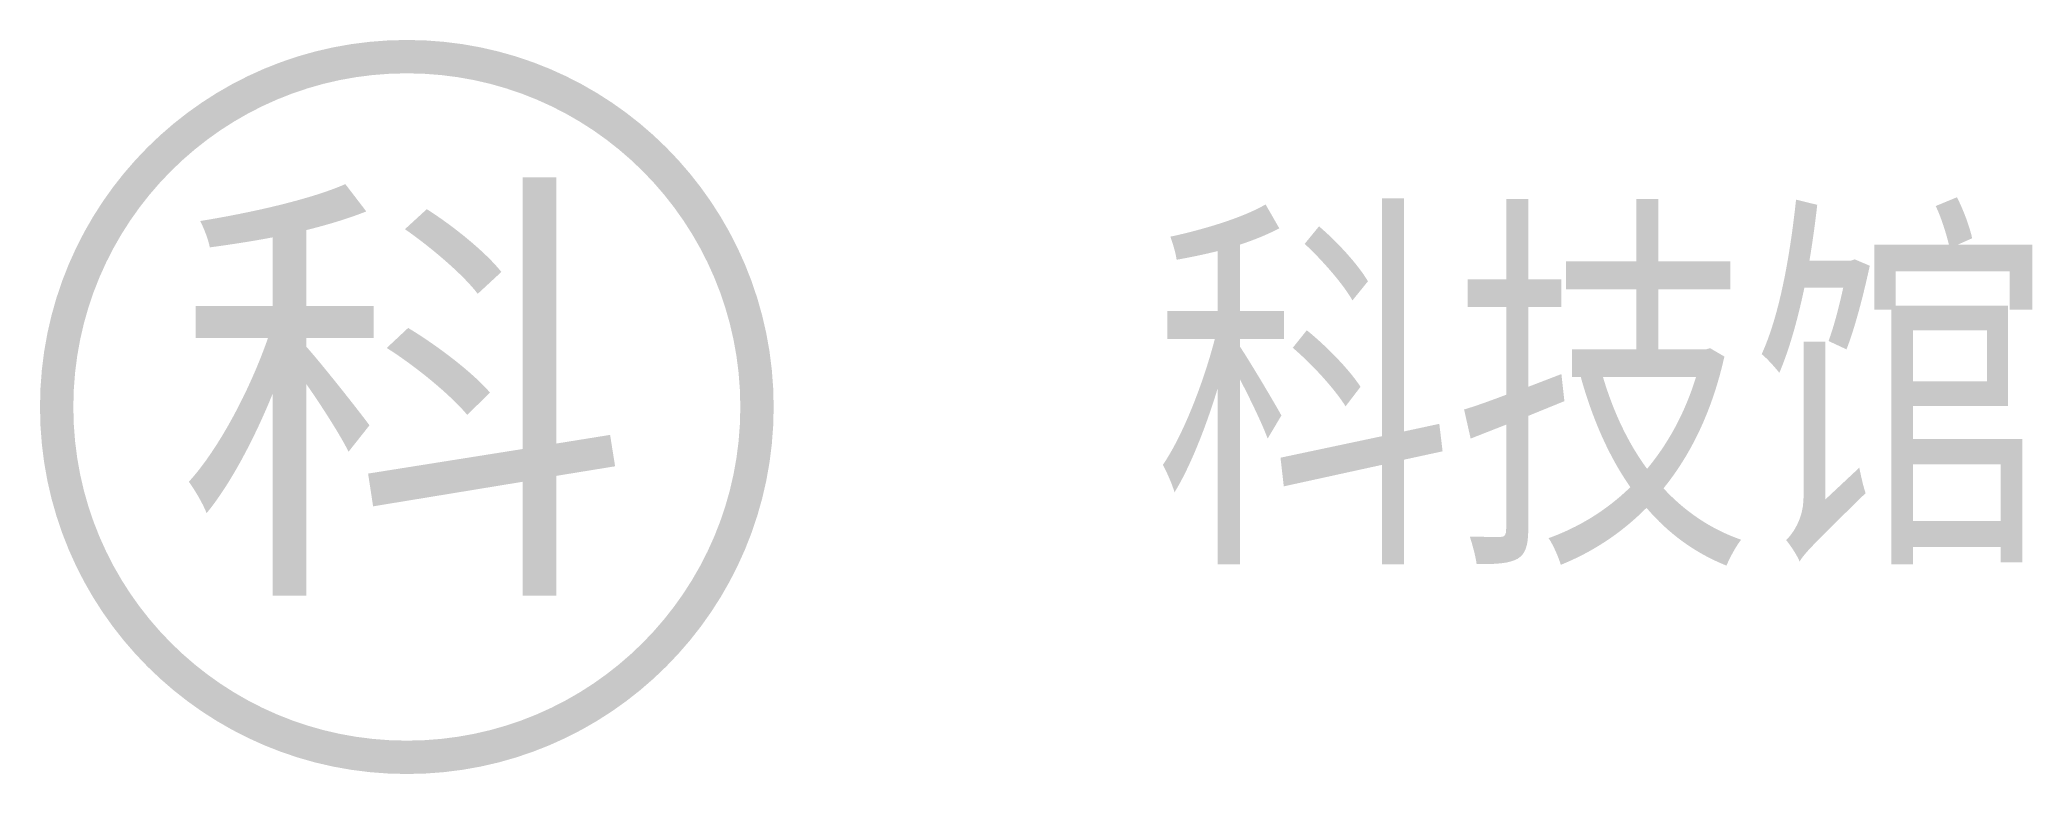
# Model space of a CAD drawing. Header units: millimetres. Extents: x -4.6 to 19.3, y -4.2 to 4.6.
import ezdxf

# ---------------------------------------------------------------- set-up
doc = ezdxf.new("R2010")
doc.units = ezdxf.units.MM
doc.layers.add('设施图块', color=7, linetype='Continuous')
doc.styles.add('HT', font='SIMHEI.TTF')
doc.styles.add('设施块标注', font='SIMFANG.TTF', dxfattribs={"width": 0.75})

msp = doc.modelspace()

# ---------------------------------------------------------------- hatches: boundary and pattern name
at = {"layer": '设施图块'}
h = msp.add_hatch(color=5, dxfattribs=at)
edge = h.paths.add_edge_path()
edge.add_arc((-0.178, 0.155), 4.4, 0, 360)
edge = h.paths.add_edge_path(flags=16)
edge.add_arc((-0.178, 0.155), 4, 0, 360)

# ---------------------------------------------------------------- texts
at = {"layer": '设施图块', "color": 5, "style": 'HT'}
msp.add_text('科', height=4, dxfattribs=at).set_placement((-2.945, -1.68))
at = {"layer": '设施图块', "style": '设施块标注', "width": 0.75}
msp.add_attdef('科技馆', (8.79, -1.36), '科技馆', height=3.5, dxfattribs=at)

doc.saveas('drawing.dxf')
